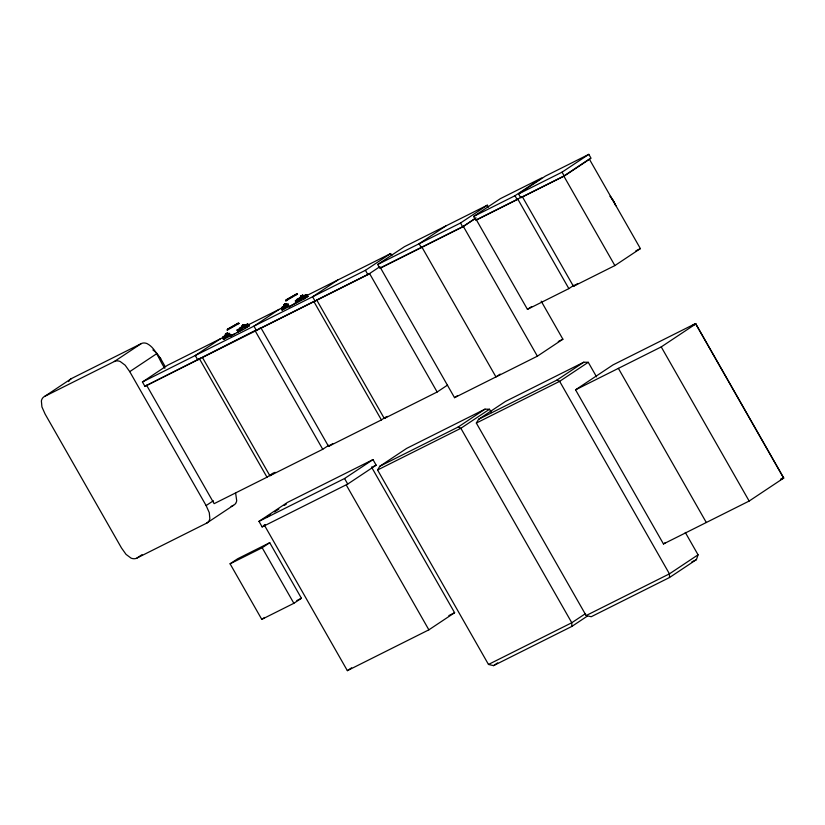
<?xml version="1.0" encoding="UTF-8"?>
<svg xmlns="http://www.w3.org/2000/svg" width="825" height="825" viewBox="0 0 825 825"><rect width="100%" height="100%" fill="white"/><g stroke="black" fill="none" stroke-linecap="round" stroke-linejoin="round"><path stroke-width="1.24" d="M234.816 333.713L223.4 339.426L222.905 337.002L229.226 333.166M297.021 299.228L306.157 294.649L308.014 296.361L303.755 299.186L282.057 310.056L281.552 307.632L284.594 305.611M596.558 376.85L588.256 362.299L583.801 362.206L505.498 401.414L478.593 419.306L476.334 423.05L586.132 615.553L591.205 616.729L669.508 577.521L696.413 559.628L698.063 554.812L685.286 532.424M227.081 330.217L239.26 323.348L238.157 323.73M225.442 334.249L227.525 332.97L228.102 334.032L227.566 334.383L225.72 335.352L225.153 334.352L227.535 333.032M242.622 326.927L242.045 325.813L244.138 324.658L244.705 325.71L243.354 326.556L242.333 327.03L241.766 326.04L244.138 324.658M286.76 304.662L286.182 303.6C281.222 304.848 286.368 307.013 286.203 304.858M300.713 296.567L302.796 295.288L303.363 296.35L300.981 297.66L300.413 296.67C306.787 292.215 298.258 298.99 301.362 295.711M225.73 333.62L226.009 335.249M284.388 304.25L283.81 304.982L286.192 303.662M587.369 616.089L571.849 626.423L493.546 665.631L488.483 664.455L377.561 469.992L379.82 466.249L406.725 448.357L485.028 409.148L489.483 409.241L491.401 412.603M242.581 329.433L230.412 336.311L231.794 335.156M225.72 335.352L226.72 334.682M227.556 329.825L228.412 329.237M287.069 299.867L285.687 301.012L297.557 294.051M290.452 305.786L289.07 306.941L300.939 299.98M44.663 396.392L114.5 361.433A10.137 7.569 56.4 0 1 117.16 360.865A9.704 7.25 56.4 0 1 120.233 361.525L125.173 365.217L129.731 371.642L206.126 505.57L209.292 512.696L209.828 518.595A9.704 7.25 56.4 0 1 208.704 521.359A10.137 7.569 56.4 0 1 206.724 523.112L136.723 558.164A10.137 7.569 56.4 0 1 134.052 558.731A9.704 7.25 56.4 0 1 130.979 558.071L126.039 554.379L121.481 547.955L45.086 414.026L41.92 406.9L41.384 401.002A9.704 7.25 56.4 0 1 42.508 398.238A10.199 7.611 56.4 0 1 44.663 396.392L71.538 378.52L141.374 343.551A10.137 7.569 56.4 0 1 144.035 342.983A9.704 7.25 56.4 0 1 147.108 343.643C156.472 348.532 159.05 360.412 164.887 368.27M114.324 361.515L141.199 343.643M129.731 371.642L156.606 353.76L160.7 358.731L165.165 366.558M379.985 266.619L367.909 274.653L144.911 386.306L142.436 381.975L167.619 365.217L225.07 336.456M144.911 386.306L199.413 358.741L266.991 477.211L214.139 503.662L146.572 385.203M220.471 338.755L195.278 355.513L197.752 359.855L200.908 357.751M223.802 337.074L225.895 335.682M223.4 339.426L225.524 338.013M245.097 328.556L249.356 325.731L248.789 324.73L247.5 324.019L243.458 326.71L245.097 328.556L237.105 332.568M248.789 324.73L237.682 331M279.118 309.385L253.935 326.143L256.41 330.485L260.607 327.69M282.057 310.056L285.244 307.931M295.257 300.774L306.157 294.649M306.9 294.938L295.989 301.094M307.447 295.36L295.195 302.198M328.979 445.139L322.74 449.295L269.888 475.747L202.321 357.287L257.245 329.443M337.776 280.015L312.593 296.773L315.067 301.115L317.171 299.712M142.436 381.975L365.434 270.311L390.627 253.564L391.865 255.729M475.592 218.316L462.732 226.875L379.902 268.352L377.695 264.485L404.477 246.665L487.317 205.188L488.421 207.116M445.902 225.926L419.11 243.746L421.317 247.613M377.695 264.485L460.525 223.008L487.317 205.188M473.581 216.47L500.373 198.65L541.788 177.911L514.996 195.731L473.581 216.47L475.788 220.337L517.203 199.598L521.493 196.752M541.179 301.156L562.887 339.209L537.374 356.183L454.534 397.66L380.49 267.836L463.32 226.359L476.077 217.872M518.564 193.947L545.346 176.127L588.833 154.347L591.04 158.225L564.259 176.045L520.771 197.814L518.564 193.947L562.052 172.167L588.833 154.347M563.805 176.045L589.318 159.07L640.386 248.603L614.873 265.578L573.458 286.316L522.39 196.783L563.805 176.045L614.873 265.578M206.126 505.57L213.366 500.765M136.888 558.082L142.055 554.648M266.991 477.211L273.23 473.055M269.888 475.747L275.096 472.292M527.443 309.354L568.858 288.616L517.791 199.083L476.376 219.821L527.443 309.354L531.692 306.529M206.549 523.205L233.588 505.24A10.137 7.569 56.4 0 0 235.579 503.477M328.546 446.377L381.397 419.925L313.82 301.465L260.978 327.917L328.546 446.377L332.712 443.613M568.858 288.616L574.179 285.079M573.458 286.316L577.706 283.491M381.397 419.925L385.553 417.151M384.295 418.471L437.147 392.009L369.569 273.549L316.728 300.001L384.295 418.471L387.42 416.388M437.147 392.009L447.552 385.079M258.978 521.359L287.399 502.456L372.983 459.608L376.148 465.156L347.727 484.058L262.144 526.917L258.978 521.359L344.561 478.51L372.983 459.608M267.063 516.904L270.27 514.759M274.56 511.912L278.85 509.056M284.213 505.488L286.358 504.065M454.534 397.66L457.72 395.536M262.144 526.917L265.299 524.813M500.208 374.086L495.949 376.922L421.905 247.098M230.082 563.805L237.641 558.773L269.734 542.706L301.424 598.269L293.865 603.302L261.772 619.369L230.082 563.805L262.175 547.738L269.734 542.706M379.82 466.249L458.133 427.041L485.028 409.148M489.483 409.241L460.866 428.288L377.561 469.992M478.593 419.306L556.896 380.098L583.801 362.206M588.256 362.299L559.639 381.336L476.334 423.05M783.75 478.036L749.152 501.053L663.465 543.953L575.551 389.823L613.058 364.867L695.516 323.575L783.43 477.716L780.512 479.655L783.75 478.036L695.826 323.895L692.598 325.524L695.516 323.575M575.551 389.823L661.238 346.912L695.826 323.895M261.772 619.369L264.608 617.482M264.237 524.917L347.356 670.653L351.646 667.796M347.356 670.653L428.866 629.836L454.606 612.717L371.477 466.981M663.465 543.953L665.61 542.53M493.546 665.631L497.681 662.877M585.564 613.573L571.787 622.741L488.483 664.455M698.063 554.812L669.436 573.849L586.132 615.553M284.089 304.765L284.749 304.033L285.398 305.498M231 327.618L232.568 326.7M285.656 304.023L284.099 304.879L284.666 305.879M301.991 297L303.363 296.35M71.538 378.52L71.373 378.603A10.137 7.569 56.4 0 0 69.383 380.366A9.704 7.25 56.4 0 0 68.722 381.552M239.508 328.02L247.5 324.019M285.605 304.941L287.884 303.796M222.905 337.002L229.752 333.578M236.6 330.144L248.253 324.308L237.332 330.464M281.552 307.632L288.41 304.208M248.067 324.937L282.573 307.663M306.725 295.567L390.627 253.564M222.75 337.765L229.484 334.393M281.407 308.395L288.142 305.023M222.833 338.436L230.825 334.424M281.49 309.066L288.338 305.632M245.932 327.442L249.356 325.731M303.445 298.65L308.014 296.361M635.786 250.913L640.386 248.603M558.278 341.509L562.887 339.209M231.134 506.468L233.423 505.323M372.725 466.868L376.148 465.156M296.845 600.559L301.424 598.269M448.862 615.584L454.606 612.717M781.141 478.861L783.43 477.716M691.804 561.928L696.413 559.628M295.721 294.886L296.804 294.36M301.775 295.484L302.796 295.288M227.556 334.228L228.102 334.032M300.857 296.051L301.28 297.557M243.117 324.854L244.705 325.71M226.988 333.228L227.566 334.383M301.775 295.567L302.827 296.701M243.127 324.937L244.169 326.071M556.896 380.098L559.639 381.336L669.436 573.849L669.508 577.521M458.133 427.041L460.866 428.288L571.787 622.741L571.849 626.423M152.873 349.924L156.544 352.883L160.7 358.731M302.105 297.34L303.755 299.186M562.052 172.167L564.259 176.045M661.238 346.912L749.152 501.053M618.389 368.363L706.313 522.503M514.996 195.731L517.203 199.598M463.32 226.359L537.374 356.183M460.525 223.008L462.732 226.875M365.434 270.311L367.909 274.653M302.249 295.546L302.816 296.536M302.002 297.186L301.362 295.804M285.636 303.858L286.223 305.013M344.561 478.51L347.727 484.058M346.387 485.213L428.866 629.836M255.162 330.835L322.74 449.295M243.354 326.556L242.715 325.174M226.741 334.868L226.091 333.403M262.175 547.738L293.865 603.302M235.651 493.257L236.703 500.713A9.704 7.25 56.4 0 1 235.579 503.487M610.026 196.267A28.906 21.574 56.4 0 1 615.667 205.507M610.407 196.597A25.297 18.882 56.4 0 1 615.749 205.652M227.318 329.361L238.384 323.111L227.318 329.361M285.976 299.991L297.041 293.741L285.976 299.991"/></g></svg>
